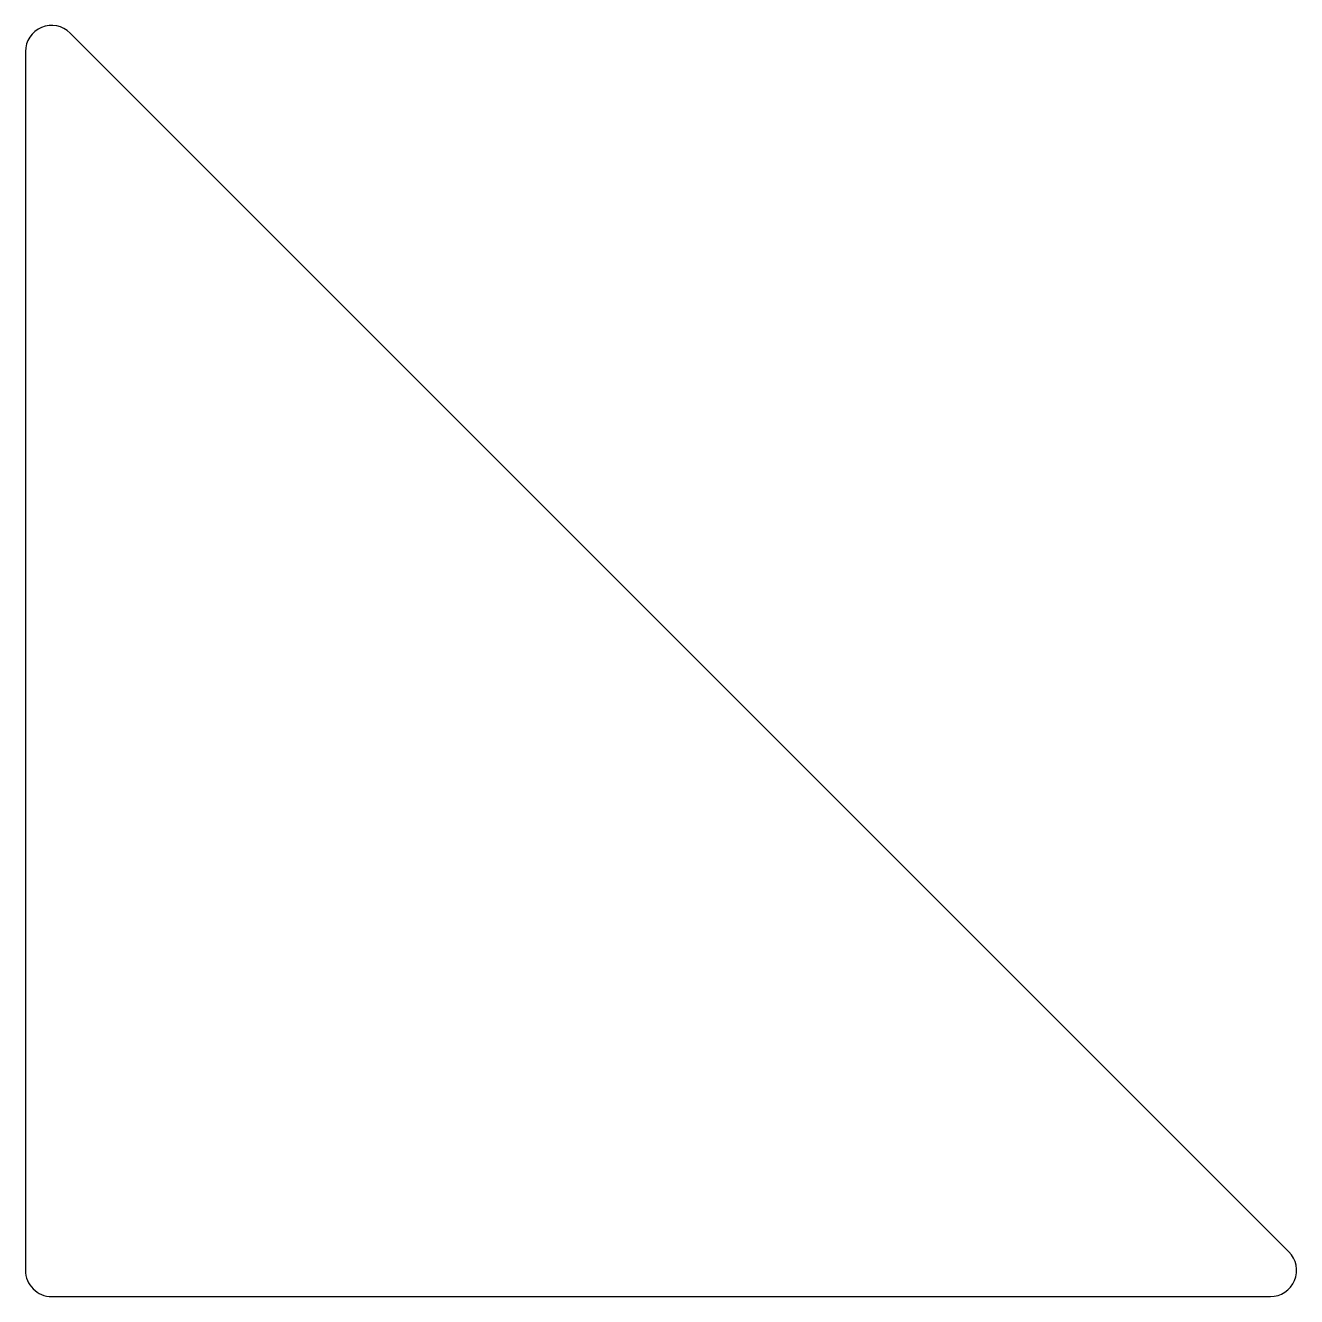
# Model space of a CAD drawing. Header units: millimetres. Extents: x 0 to 97.2, y 0 to 97.2.
import ezdxf

# ---------------------------------------------------------------- set-up
doc = ezdxf.new("R2010")
doc.units = ezdxf.units.MM
doc.layers.add('CUT', color=7, linetype='CONTINUOUS')

msp = doc.modelspace()

# ---------------------------------------------------------------- linework, layer by layer
at = {"layer": 'CUT'}
msp.add_lwpolyline([(0, 2, 0.414214), (2, 0), (95.171573, 0, 0.668179), (96.585786, 3.414214), (3.414214, 96.585786, 0.668179), (0, 95.171573)], format="xyb", close=True, dxfattribs=at)

doc.saveas('drawing.dxf')
